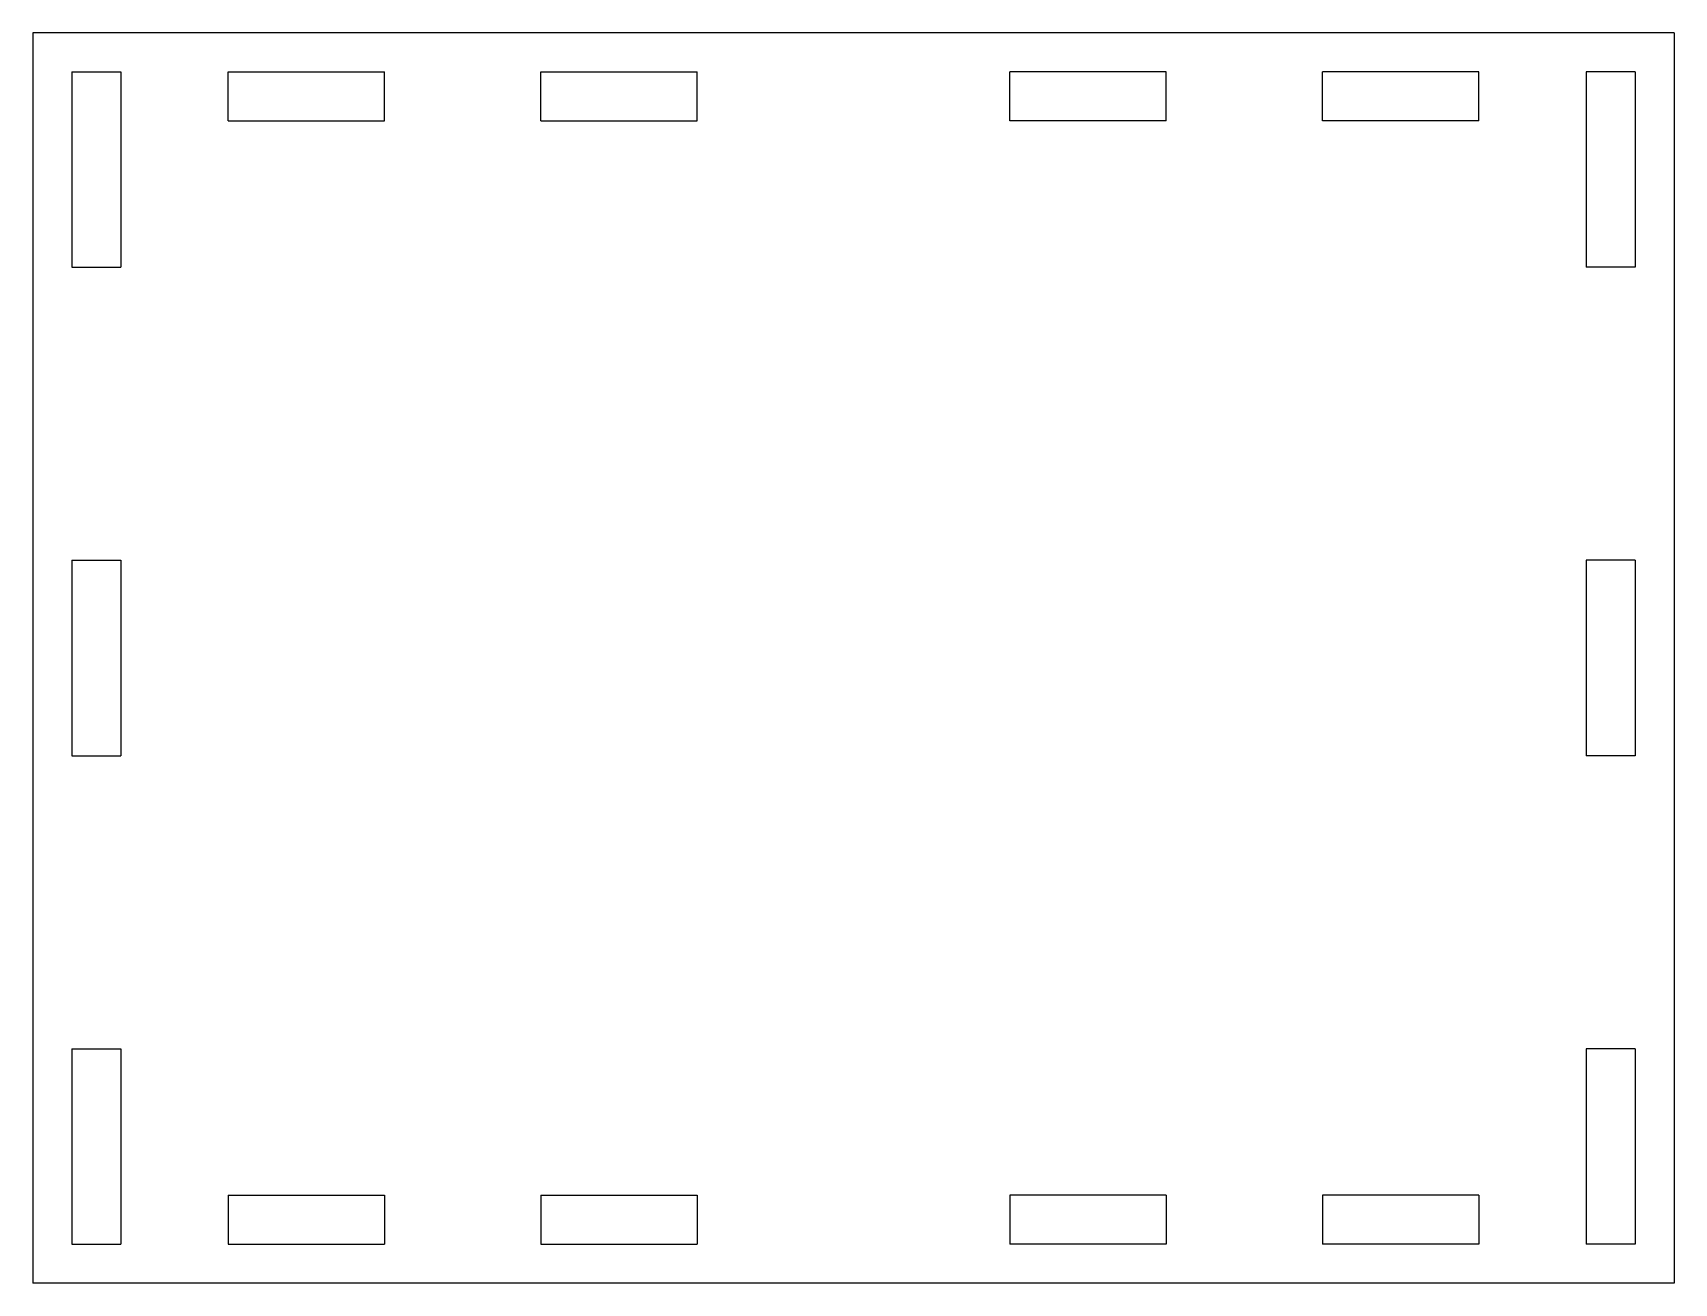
# Model space of a CAD drawing. Header units: millimetres. Extents: x -42 to 42, y -32 to 32.
import ezdxf

# ---------------------------------------------------------------- set-up
doc = ezdxf.new("R2010")
doc.units = ezdxf.units.MM

msp = doc.modelspace()

# ---------------------------------------------------------------- linework, layer by layer
at = {"color": 7, "linetype": 'Continuous', "lineweight": 25}
for p, q in [((-42, 32), (-42, -32)), ((42, 32), (-42, 32)), ((42, 32), (42, -32)), ((-40, 30), (-40, 20)), ((-40, 30), (-37.5, 30)), ((-37.5, 30), (-37.5, 20)), ((-32, 30), (-24, 30)), ((-32, 27.5), (-32, 30)), ((-24, 27.5), (-24, 30)), ((-16, 30), (-8, 30)), ((-16, 27.5), (-16, 30)), ((-8, 27.5), (-8, 30)), ((16, 30), (8, 30)), ((8, 27.5), (8, 30)), ((16, 27.5), (16, 30)), ((32, 30), (24, 30)), ((24, 27.5), (24, 30)), ((32, 27.5), (32, 30)), ((37.5, 30), (37.5, 20)), ((40, 30), (37.5, 30)), ((40, 30), (40, 20)), ((-32, 27.5), (-24, 27.5)), ((-16, 27.5), (-8, 27.5)), ((16, 27.5), (8, 27.5)), ((32, 27.5), (24, 27.5)), ((-40, 20), (-37.5, 20)), ((40, 20), (37.5, 20)), ((-40, 5), (-37.5, 5)), ((-40, 5), (-40, -5)), ((-37.5, 5), (-37.5, -5)), ((37.5, 5), (37.5, -5)), ((40, 5), (37.5, 5)), ((40, 5), (40, -5)), ((-40, -5), (-37.5, -5)), ((40, -5), (37.5, -5)), ((-40, -20), (-37.5, -20)), ((-40, -20), (-40, -30)), ((-37.5, -20), (-37.5, -30)), ((37.5, -20), (37.5, -30)), ((40, -20), (37.5, -20)), ((40, -20), (40, -30)), ((-32, -27.5), (-24, -27.5)), ((-32, -27.5), (-32, -30)), ((-24, -27.5), (-24, -30)), ((-16, -27.5), (-8, -27.5)), ((-16, -27.5), (-16, -30)), ((-8, -27.5), (-8, -30)), ((8, -27.5), (8, -30)), ((16, -27.5), (8, -27.5)), ((16, -27.5), (16, -30)), ((32, -27.5), (24, -27.5)), ((24, -27.5), (24, -30)), ((32, -27.5), (32, -30)), ((-40, -30), (-37.5, -30)), ((-32, -30), (-24, -30)), ((-16, -30), (-8, -30)), ((16, -30), (8, -30)), ((32, -30), (24, -30)), ((40, -30), (37.5, -30)), ((42, -32), (-42, -32))]:
    msp.add_line(p, q, dxfattribs=at)

doc.saveas('drawing.dxf')
